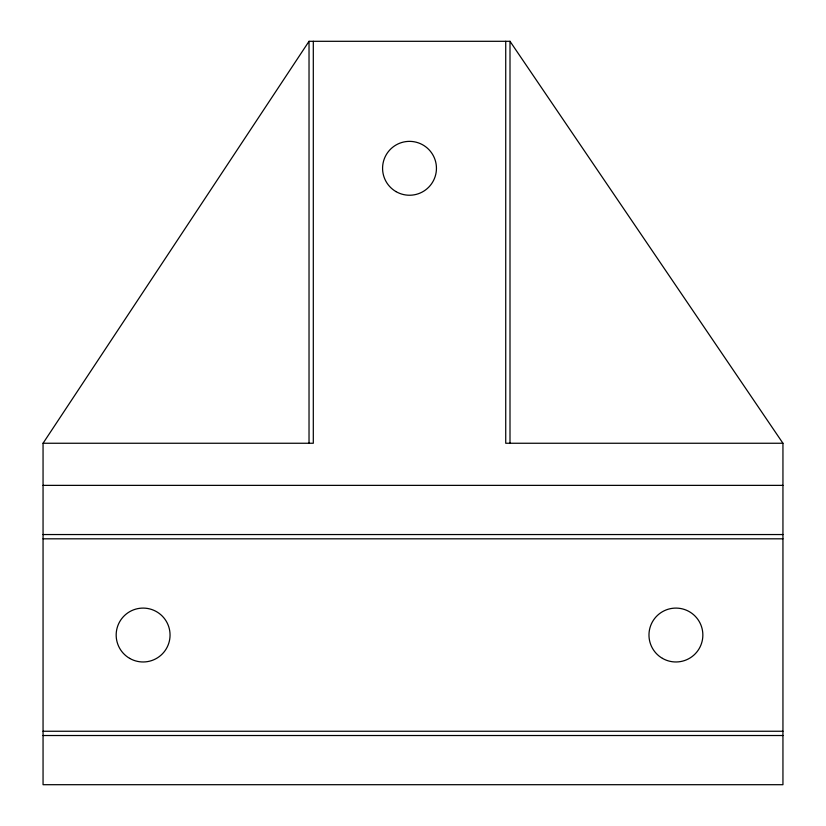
<?xml version="1.0" encoding="UTF-8"?>
<svg xmlns="http://www.w3.org/2000/svg" width="826" height="826" viewBox="0 0 826 826"><rect width="100%" height="100%" fill="white"/><g stroke="black" fill="none" stroke-linecap="round" stroke-linejoin="round"><path stroke-width="1.24" d="M43.055 443.252L309.027 41.3L510.003 41.3L782.945 443.252L782.945 784.7L43.055 784.7L43.055 443.252L313.302 443.252L313.302 41.3M782.945 443.252L505.729 443.252L505.729 41.3M43.055 485.368L782.945 485.368M43.055 534.546L782.945 534.546M43.055 538.82L782.945 538.82M43.055 731.247L782.945 731.247M43.055 735.522L782.945 735.522M510.003 41.3L510.003 443.252M309.027 41.3L309.027 443.252M396.046 191.632A26.938 26.938 0 0 0 436.448 168.297A26.938 26.938 0 0 0 396.046 144.973A26.938 26.938 0 0 0 396.046 191.632M129.641 658.363A26.938 26.938 0 0 0 170.053 635.039A26.938 26.938 0 0 0 129.641 611.705A26.938 26.938 0 0 0 129.641 658.363M662.442 658.363A26.938 26.938 0 0 0 702.854 635.039A26.938 26.938 0 0 0 662.442 611.705A26.938 26.938 0 0 0 662.442 658.363"/></g></svg>
